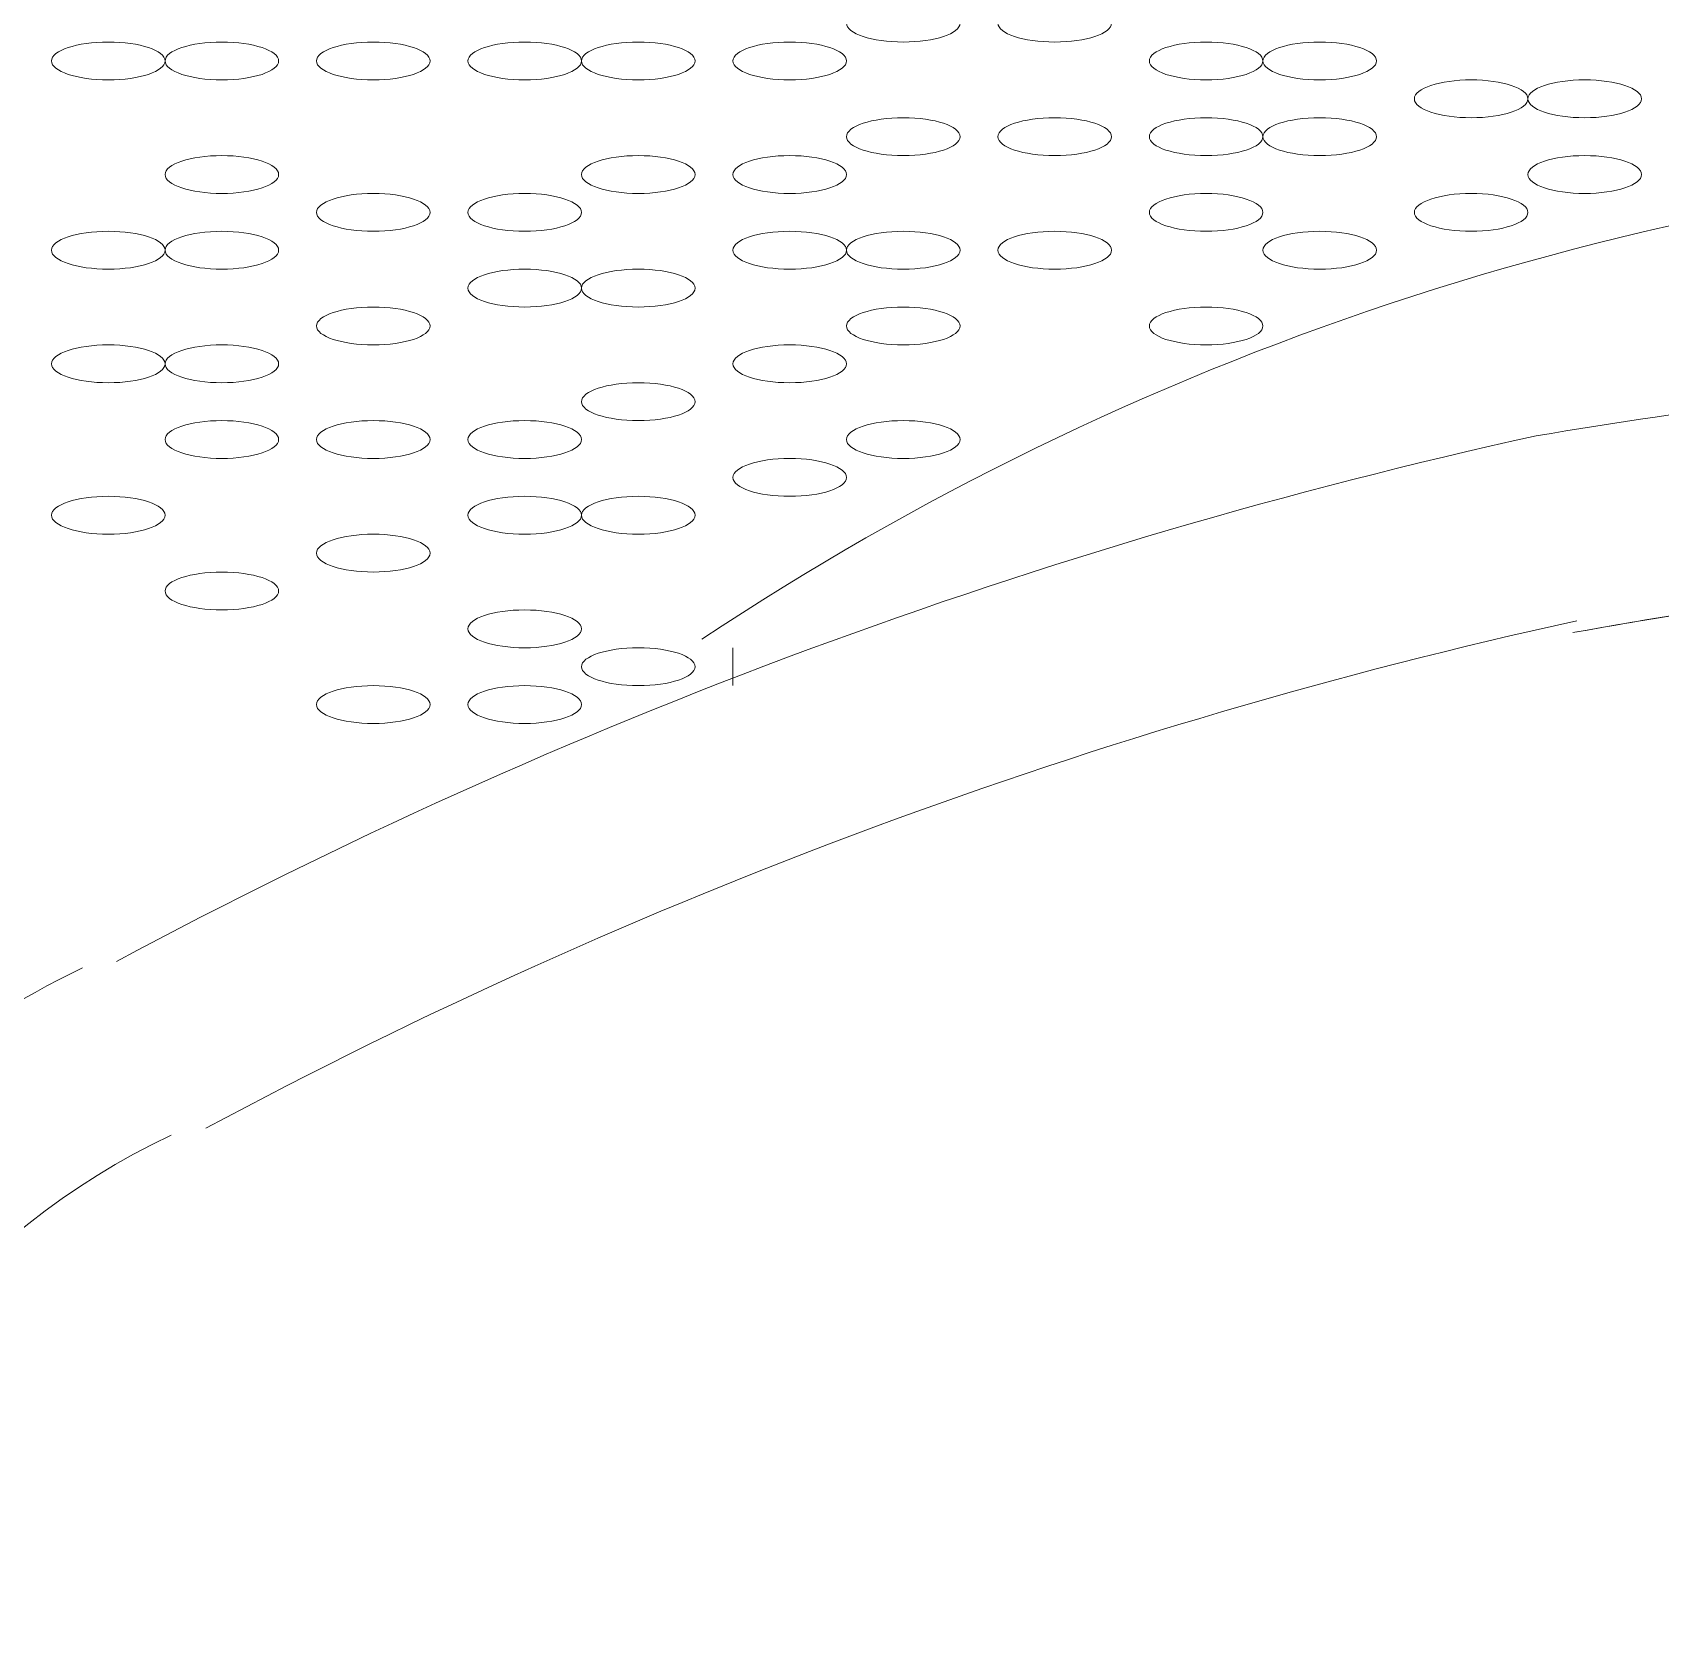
# Model space of a CAD drawing. Header units: metres. Extents: x 29 to 86.9, y -23.2 to 39.7.
# Drawn here: x 73.7044 to 73.8096, y -17.1534 to -17.0497 of the extents above; entities that cross this region are included whole.
import ezdxf

# ---------------------------------------------------------------- set-up
doc = ezdxf.new("R2010")
doc.units = ezdxf.units.M
doc.header["$LTSCALE"] = 100
doc.layers.get('0').update_dxf_attribs({"color": 254})
doc.layers.add('Arqui', color=8, linetype='Continuous', lineweight=0)

# ---------------------------------------------------------------- blocks, each defined once
blk = doc.blocks.new('A$C9582355f')
at = {"layer": 'Arqui'}
for points in [[(44.88078577332561, 6.093928121666067, 0.03702395519681141), (44.81887496911753, 6.088229262265941, 0.06904277544368446), (44.72715298567761, 6.054275334457998)], [(44.88113977392555, 6.081705257426165, 0.03702424981606369), (44.82123741871754, 6.07551527263422, -0.03702424981606369), (44.88192273276553, 6.081875911394036), (44.89415073276558, 6.081875911394036), (44.90882433276562, 6.081875911394036)]]:
    blk.add_lwpolyline(points, format="xyb", dxfattribs=at)
blk.add_lwpolyline([(44.82150379346962, 6.076287177362246, 0.06904268617289183), (44.73293374822157, 6.043500045313976, -0.06904268617289183)], format="xyb", close=True, dxfattribs=at)
blk.add_lwpolyline([(44.76697953276556, 6.074539111394188), (44.76697953276556, 6.072093511394087)], dxfattribs=at)
for centre, radius, start, end in [((44.86847185113487, 5.919243787289815), 0.1870881177856249, 93.20798741910095, 123.5852336150177), ((44.89537335434471, 5.740714831338209), 0.3436066231025594, 102.4145262359282, 118.2128731553045), ((44.75108315684241, 5.999948301584027), 0.05991722556756467, 115.8563365100638, 167.7831928873767), ((44.75108316628842, 5.999948271470657), 0.04768924495917558, 115.307012064531, 167.162433989913)]:
    blk.add_arc(centre, radius, start, end, dxfattribs=at)
for points in [[(44.77431633276552, 6.114891511394035), (44.77431633276552, 6.114216183410008), (44.77595872435762, 6.113668711393984), (44.77798473276556, 6.113668711393984)], [(44.77798473276556, 6.113668711393984), (44.78001074117361, 6.113668711393984), (44.7816531327656, 6.114216183410008), (44.7816531327656, 6.114891511394035)], [(44.78409873276559, 6.114891511394035), (44.78409873276559, 6.114216183410008), (44.78574112435757, 6.113668711393984), (44.78776713276562, 6.113668711393984)], [(44.78776713276562, 6.113668711393984), (44.78979314117356, 6.113668711393984), (44.79143553276555, 6.114216183410008), (44.79143553276555, 6.114891511394035)], [(44.7266271327656, 6.113668711393984), (44.72460112435755, 6.113668711393984), (44.72295873276556, 6.113121239377961), (44.72295873276556, 6.112445911393934)], [(44.73029553276552, 6.112445911393934), (44.73029553276552, 6.113121239377961), (44.72865314117354, 6.113668711393984), (44.7266271327656, 6.113668711393984)], [(44.73396393276556, 6.113668711393984), (44.73193792435751, 6.113668711393984), (44.73029553276552, 6.113121239377961), (44.73029553276552, 6.112445911393934)], [(44.7376323327656, 6.112445911393934), (44.7376323327656, 6.113121239377961), (44.73598994117361, 6.113668711393984), (44.73396393276556, 6.113668711393984)], [(44.74374633276551, 6.113668711393984), (44.74172032435757, 6.113668711393984), (44.74007793276559, 6.113121239377961), (44.74007793276559, 6.112445911393934)], [(44.74741473276555, 6.112445911393934), (44.74741473276555, 6.113121239377961), (44.74577234117356, 6.113668711393984), (44.74374633276551, 6.113668711393984)], [(44.75352873276557, 6.113668711393984), (44.75150272435752, 6.113668711393984), (44.74986033276554, 6.113121239377961), (44.74986033276554, 6.112445911393934)], [(44.75719713276561, 6.112445911393934), (44.75719713276561, 6.113121239377961), (44.75555474117351, 6.113668711393984), (44.75352873276557, 6.113668711393984)], [(44.76086553276554, 6.113668711393984), (44.7588395243576, 6.113668711393984), (44.75719713276561, 6.113121239377961), (44.75719713276561, 6.112445911393934)], [(44.76453393276557, 6.112445911393934), (44.76453393276557, 6.113121239377961), (44.76289154117359, 6.113668711393984), (44.76086553276554, 6.113668711393984)], [(44.7706479327656, 6.113668711393984), (44.76862192435755, 6.113668711393984), (44.76697953276556, 6.113121239377961), (44.76697953276556, 6.112445911393934)], [(44.77431633276552, 6.112445911393934), (44.77431633276552, 6.113121239377961), (44.77267394117354, 6.113668711393984), (44.7706479327656, 6.113668711393984)], [(44.79754953276557, 6.113668711393984), (44.79552352435752, 6.113668711393984), (44.79388113276553, 6.113121239377961), (44.79388113276553, 6.112445911393934)], [(44.80121793276561, 6.112445911393934), (44.80121793276561, 6.113121239377961), (44.79957554117351, 6.113668711393984), (44.79754953276557, 6.113668711393984)], [(44.80488633276553, 6.113668711393984), (44.8028603243576, 6.113668711393984), (44.80121793276561, 6.113121239377961), (44.80121793276561, 6.112445911393934)], [(44.80855473276557, 6.112445911393934), (44.80855473276557, 6.113121239377961), (44.80691234117359, 6.113668711393984), (44.80488633276553, 6.113668711393984)], [(44.72295873276556, 6.112445911393934), (44.72295873276556, 6.111770583409907), (44.72460112435755, 6.111223111393883), (44.7266271327656, 6.111223111393883)], [(44.7266271327656, 6.111223111393883), (44.72865314117354, 6.111223111393883), (44.73029553276552, 6.111770583409907), (44.73029553276552, 6.112445911393934)], [(44.73029553276552, 6.112445911393934), (44.73029553276552, 6.111770583409907), (44.73193792435751, 6.111223111393883), (44.73396393276556, 6.111223111393883)], [(44.73396393276556, 6.111223111393883), (44.73598994117361, 6.111223111393883), (44.7376323327656, 6.111770583409907), (44.7376323327656, 6.112445911393934)], [(44.74007793276559, 6.112445911393934), (44.74007793276559, 6.111770583409907), (44.74172032435757, 6.111223111393883), (44.74374633276551, 6.111223111393883)], [(44.74374633276551, 6.111223111393883), (44.74577234117356, 6.111223111393883), (44.74741473276555, 6.111770583409907), (44.74741473276555, 6.112445911393934)], [(44.74986033276554, 6.112445911393934), (44.74986033276554, 6.111770583409907), (44.75150272435752, 6.111223111393883), (44.75352873276557, 6.111223111393883)], [(44.75352873276557, 6.111223111393883), (44.75555474117351, 6.111223111393883), (44.75719713276561, 6.111770583409907), (44.75719713276561, 6.112445911393934)], [(44.75719713276561, 6.112445911393934), (44.75719713276561, 6.111770583409907), (44.7588395243576, 6.111223111393883), (44.76086553276554, 6.111223111393883)], [(44.76086553276554, 6.111223111393883), (44.76289154117359, 6.111223111393883), (44.76453393276557, 6.111770583409907), (44.76453393276557, 6.112445911393934)], [(44.76697953276556, 6.112445911393934), (44.76697953276556, 6.111770583409907), (44.76862192435755, 6.111223111393883), (44.7706479327656, 6.111223111393883)], [(44.7706479327656, 6.111223111393883), (44.77267394117354, 6.111223111393883), (44.77431633276552, 6.111770583409907), (44.77431633276552, 6.112445911393934)], [(44.79388113276553, 6.112445911393934), (44.79388113276553, 6.111770583409907), (44.79552352435752, 6.111223111393883), (44.79754953276557, 6.111223111393883)], [(44.79754953276557, 6.111223111393883), (44.79957554117351, 6.111223111393883), (44.80121793276561, 6.111770583409907), (44.80121793276561, 6.112445911393934)], [(44.80121793276561, 6.112445911393934), (44.80121793276561, 6.111770583409907), (44.8028603243576, 6.111223111393883), (44.80488633276553, 6.111223111393883)], [(44.80488633276553, 6.111223111393883), (44.80691234117359, 6.111223111393883), (44.80855473276557, 6.111770583409907), (44.80855473276557, 6.112445911393934)], [(44.8146687327656, 6.111223111393883), (44.81264272435754, 6.111223111393883), (44.81100033276556, 6.11067563937786), (44.81100033276556, 6.110000311393833)], [(44.81833713276552, 6.110000311393833), (44.81833713276552, 6.11067563937786), (44.81669474117354, 6.111223111393883), (44.8146687327656, 6.111223111393883)], [(44.82200553276556, 6.111223111393883), (44.81997952435762, 6.111223111393883), (44.81833713276552, 6.11067563937786), (44.81833713276552, 6.110000311393833)], [(44.8256739327656, 6.110000311393833), (44.8256739327656, 6.11067563937786), (44.82403154117361, 6.111223111393883), (44.82200553276556, 6.111223111393883)], [(44.81100033276556, 6.110000311393833), (44.81100033276556, 6.109324983409806), (44.81264272435754, 6.108777511394237), (44.8146687327656, 6.108777511394237)], [(44.8146687327656, 6.108777511394237), (44.81669474117354, 6.108777511394237), (44.81833713276552, 6.109324983409806), (44.81833713276552, 6.110000311393833)], [(44.81833713276552, 6.110000311393833), (44.81833713276552, 6.109324983409806), (44.81997952435762, 6.108777511394237), (44.82200553276556, 6.108777511394237)], [(44.82200553276556, 6.108777511394237), (44.82403154117361, 6.108777511394237), (44.8256739327656, 6.109324983409806), (44.8256739327656, 6.110000311393833)], [(44.77798473276556, 6.108777511394237), (44.77595872435762, 6.108777511394237), (44.77431633276552, 6.108230039378213), (44.77431633276552, 6.107554711394187)], [(44.7816531327656, 6.107554711394187), (44.7816531327656, 6.108230039378213), (44.78001074117361, 6.108777511394237), (44.77798473276556, 6.108777511394237)], [(44.78776713276562, 6.108777511394237), (44.78574112435757, 6.108777511394237), (44.78409873276559, 6.108230039378213), (44.78409873276559, 6.107554711394187)], [(44.79143553276555, 6.107554711394187), (44.79143553276555, 6.108230039378213), (44.78979314117356, 6.108777511394237), (44.78776713276562, 6.108777511394237)], [(44.79754953276557, 6.108777511394237), (44.79552352435752, 6.108777511394237), (44.79388113276553, 6.108230039378213), (44.79388113276553, 6.107554711394187)], [(44.80121793276561, 6.107554711394187), (44.80121793276561, 6.108230039378213), (44.79957554117351, 6.108777511394237), (44.79754953276557, 6.108777511394237)], [(44.80488633276553, 6.108777511394237), (44.8028603243576, 6.108777511394237), (44.80121793276561, 6.108230039378213), (44.80121793276561, 6.107554711394187)], [(44.80855473276557, 6.107554711394187), (44.80855473276557, 6.108230039378213), (44.80691234117359, 6.108777511394237), (44.80488633276553, 6.108777511394237)], [(44.77431633276552, 6.107554711394187), (44.77431633276552, 6.10687938341016), (44.77595872435762, 6.106331911394136), (44.77798473276556, 6.106331911394136)], [(44.77798473276556, 6.106331911394136), (44.78001074117361, 6.106331911394136), (44.7816531327656, 6.10687938341016), (44.7816531327656, 6.107554711394187)], [(44.78409873276559, 6.107554711394187), (44.78409873276559, 6.10687938341016), (44.78574112435757, 6.106331911394136), (44.78776713276562, 6.106331911394136)], [(44.78776713276562, 6.106331911394136), (44.78979314117356, 6.106331911394136), (44.79143553276555, 6.10687938341016), (44.79143553276555, 6.107554711394187)], [(44.79388113276553, 6.107554711394187), (44.79388113276553, 6.10687938341016), (44.79552352435752, 6.106331911394136), (44.79754953276557, 6.106331911394136)], [(44.79754953276557, 6.106331911394136), (44.79957554117351, 6.106331911394136), (44.80121793276561, 6.10687938341016), (44.80121793276561, 6.107554711394187)], [(44.80121793276561, 6.107554711394187), (44.80121793276561, 6.10687938341016), (44.8028603243576, 6.106331911394136), (44.80488633276553, 6.106331911394136)], [(44.80488633276553, 6.106331911394136), (44.80691234117359, 6.106331911394136), (44.80855473276557, 6.10687938341016), (44.80855473276557, 6.107554711394187)], [(44.73396393276556, 6.106331911394136), (44.73193792435751, 6.106331911394136), (44.73029553276552, 6.105784439378112), (44.73029553276552, 6.105109111394086)], [(44.7376323327656, 6.105109111394086), (44.7376323327656, 6.105784439378112), (44.73598994117361, 6.106331911394136), (44.73396393276556, 6.106331911394136)], [(44.76086553276554, 6.106331911394136), (44.7588395243576, 6.106331911394136), (44.75719713276561, 6.105784439378112), (44.75719713276561, 6.105109111394086)], [(44.76453393276557, 6.105109111394086), (44.76453393276557, 6.105784439378112), (44.76289154117359, 6.106331911394136), (44.76086553276554, 6.106331911394136)], [(44.7706479327656, 6.106331911394136), (44.76862192435755, 6.106331911394136), (44.76697953276556, 6.105784439378112), (44.76697953276556, 6.105109111394086)], [(44.77431633276552, 6.105109111394086), (44.77431633276552, 6.105784439378112), (44.77267394117354, 6.106331911394136), (44.7706479327656, 6.106331911394136)], [(44.82200553276556, 6.106331911394136), (44.81997952435762, 6.106331911394136), (44.81833713276552, 6.105784439378112), (44.81833713276552, 6.105109111394086)], [(44.8256739327656, 6.105109111394086), (44.8256739327656, 6.105784439378112), (44.82403154117361, 6.106331911394136), (44.82200553276556, 6.106331911394136)], [(44.73029553276552, 6.105109111394086), (44.73029553276552, 6.104433783410059), (44.73193792435751, 6.103886311394035), (44.73396393276556, 6.103886311394035)], [(44.73396393276556, 6.103886311394035), (44.73598994117361, 6.103886311394035), (44.7376323327656, 6.104433783410059), (44.7376323327656, 6.105109111394086)], [(44.75719713276561, 6.105109111394086), (44.75719713276561, 6.104433783410059), (44.7588395243576, 6.103886311394035), (44.76086553276554, 6.103886311394035)], [(44.76086553276554, 6.103886311394035), (44.76289154117359, 6.103886311394035), (44.76453393276557, 6.104433783410059), (44.76453393276557, 6.105109111394086)], [(44.76697953276556, 6.105109111394086), (44.76697953276556, 6.104433783410059), (44.76862192435755, 6.103886311394035), (44.7706479327656, 6.103886311394035)], [(44.7706479327656, 6.103886311394035), (44.77267394117354, 6.103886311394035), (44.77431633276552, 6.104433783410059), (44.77431633276552, 6.105109111394086)], [(44.81833713276552, 6.105109111394086), (44.81833713276552, 6.104433783410059), (44.81997952435762, 6.103886311394035), (44.82200553276556, 6.103886311394035)], [(44.82200553276556, 6.103886311394035), (44.82403154117361, 6.103886311394035), (44.8256739327656, 6.104433783410059), (44.8256739327656, 6.105109111394086)], [(44.74374633276551, 6.103886311394035), (44.74172032435757, 6.103886311394035), (44.74007793276559, 6.103338839378011), (44.74007793276559, 6.102663511393985)], [(44.74741473276555, 6.102663511393985), (44.74741473276555, 6.103338839378011), (44.74577234117356, 6.103886311394035), (44.74374633276551, 6.103886311394035)], [(44.75352873276557, 6.103886311394035), (44.75150272435752, 6.103886311394035), (44.74986033276554, 6.103338839378011), (44.74986033276554, 6.102663511393985)], [(44.75719713276561, 6.102663511393985), (44.75719713276561, 6.103338839378011), (44.75555474117351, 6.103886311394035), (44.75352873276557, 6.103886311394035)], [(44.79754953276557, 6.103886311394035), (44.79552352435752, 6.103886311394035), (44.79388113276553, 6.103338839378011), (44.79388113276553, 6.102663511393985)], [(44.80121793276561, 6.102663511393985), (44.80121793276561, 6.103338839378011), (44.79957554117351, 6.103886311394035), (44.79754953276557, 6.103886311394035)], [(44.8146687327656, 6.103886311394035), (44.81264272435754, 6.103886311394035), (44.81100033276556, 6.103338839378011), (44.81100033276556, 6.102663511393985)], [(44.81833713276552, 6.102663511393985), (44.81833713276552, 6.103338839378011), (44.81669474117354, 6.103886311394035), (44.8146687327656, 6.103886311394035)], [(44.74007793276559, 6.102663511393985), (44.74007793276559, 6.101988183409958), (44.74172032435757, 6.101440711393934), (44.74374633276551, 6.101440711393934)], [(44.74374633276551, 6.101440711393934), (44.74577234117356, 6.101440711393934), (44.74741473276555, 6.101988183409958), (44.74741473276555, 6.102663511393985)], [(44.74986033276554, 6.102663511393985), (44.74986033276554, 6.101988183409958), (44.75150272435752, 6.101440711393934), (44.75352873276557, 6.101440711393934)], [(44.75352873276557, 6.101440711393934), (44.75555474117351, 6.101440711393934), (44.75719713276561, 6.101988183409958), (44.75719713276561, 6.102663511393985)], [(44.79388113276553, 6.102663511393985), (44.79388113276553, 6.101988183409958), (44.79552352435752, 6.101440711393934), (44.79754953276557, 6.101440711393934)], [(44.79754953276557, 6.101440711393934), (44.79957554117351, 6.101440711393934), (44.80121793276561, 6.101988183409958), (44.80121793276561, 6.102663511393985)], [(44.81100033276556, 6.102663511393985), (44.81100033276556, 6.101988183409958), (44.81264272435754, 6.101440711393934), (44.8146687327656, 6.101440711393934)], [(44.8146687327656, 6.101440711393934), (44.81669474117354, 6.101440711393934), (44.81833713276552, 6.101988183409958), (44.81833713276552, 6.102663511393985)], [(44.7266271327656, 6.101440711393934), (44.72460112435755, 6.101440711393934), (44.72295873276556, 6.100893239377911), (44.72295873276556, 6.100217911393884)], [(44.73029553276552, 6.100217911393884), (44.73029553276552, 6.100893239377911), (44.72865314117354, 6.101440711393934), (44.7266271327656, 6.101440711393934)], [(44.73396393276556, 6.101440711393934), (44.73193792435751, 6.101440711393934), (44.73029553276552, 6.100893239377911), (44.73029553276552, 6.100217911393884)], [(44.7376323327656, 6.100217911393884), (44.7376323327656, 6.100893239377911), (44.73598994117361, 6.101440711393934), (44.73396393276556, 6.101440711393934)], [(44.7706479327656, 6.101440711393934), (44.76862192435755, 6.101440711393934), (44.76697953276556, 6.100893239377911), (44.76697953276556, 6.100217911393884)], [(44.77431633276552, 6.100217911393884), (44.77431633276552, 6.100893239377911), (44.77267394117354, 6.101440711393934), (44.7706479327656, 6.101440711393934)], [(44.77798473276556, 6.101440711393934), (44.77595872435762, 6.101440711393934), (44.77431633276552, 6.100893239377911), (44.77431633276552, 6.100217911393884)], [(44.7816531327656, 6.100217911393884), (44.7816531327656, 6.100893239377911), (44.78001074117361, 6.101440711393934), (44.77798473276556, 6.101440711393934)], [(44.78776713276562, 6.101440711393934), (44.78574112435757, 6.101440711393934), (44.78409873276559, 6.100893239377911), (44.78409873276559, 6.100217911393884)], [(44.79143553276555, 6.100217911393884), (44.79143553276555, 6.100893239377911), (44.78979314117356, 6.101440711393934), (44.78776713276562, 6.101440711393934)], [(44.80488633276553, 6.101440711393934), (44.8028603243576, 6.101440711393934), (44.80121793276561, 6.100893239377911), (44.80121793276561, 6.100217911393884)], [(44.80855473276557, 6.100217911393884), (44.80855473276557, 6.100893239377911), (44.80691234117359, 6.101440711393934), (44.80488633276553, 6.101440711393934)], [(44.72295873276556, 6.100217911393884), (44.72295873276556, 6.099542583409857), (44.72460112435755, 6.098995111393833), (44.7266271327656, 6.098995111393833)], [(44.7266271327656, 6.098995111393833), (44.72865314117354, 6.098995111393833), (44.73029553276552, 6.099542583409857), (44.73029553276552, 6.100217911393884)], [(44.73029553276552, 6.100217911393884), (44.73029553276552, 6.099542583409857), (44.73193792435751, 6.098995111393833), (44.73396393276556, 6.098995111393833)], [(44.73396393276556, 6.098995111393833), (44.73598994117361, 6.098995111393833), (44.7376323327656, 6.099542583409857), (44.7376323327656, 6.100217911393884)], [(44.76697953276556, 6.100217911393884), (44.76697953276556, 6.099542583409857), (44.76862192435755, 6.098995111393833), (44.7706479327656, 6.098995111393833)], [(44.7706479327656, 6.098995111393833), (44.77267394117354, 6.098995111393833), (44.77431633276552, 6.099542583409857), (44.77431633276552, 6.100217911393884)], [(44.77431633276552, 6.100217911393884), (44.77431633276552, 6.099542583409857), (44.77595872435762, 6.098995111393833), (44.77798473276556, 6.098995111393833)], [(44.77798473276556, 6.098995111393833), (44.78001074117361, 6.098995111393833), (44.7816531327656, 6.099542583409857), (44.7816531327656, 6.100217911393884)], [(44.78409873276559, 6.100217911393884), (44.78409873276559, 6.099542583409857), (44.78574112435757, 6.098995111393833), (44.78776713276562, 6.098995111393833)], [(44.78776713276562, 6.098995111393833), (44.78979314117356, 6.098995111393833), (44.79143553276555, 6.099542583409857), (44.79143553276555, 6.100217911393884)], [(44.80121793276561, 6.100217911393884), (44.80121793276561, 6.099542583409857), (44.8028603243576, 6.098995111393833), (44.80488633276553, 6.098995111393833)], [(44.80488633276553, 6.098995111393833), (44.80691234117359, 6.098995111393833), (44.80855473276557, 6.099542583409857), (44.80855473276557, 6.100217911393884)], [(44.75352873276557, 6.098995111393833), (44.75150272435752, 6.098995111393833), (44.74986033276554, 6.09844763937781), (44.74986033276554, 6.097772311394237)], [(44.75719713276561, 6.097772311394237), (44.75719713276561, 6.09844763937781), (44.75555474117351, 6.098995111393833), (44.75352873276557, 6.098995111393833)], [(44.76086553276554, 6.098995111393833), (44.7588395243576, 6.098995111393833), (44.75719713276561, 6.09844763937781), (44.75719713276561, 6.097772311394237)], [(44.76453393276557, 6.097772311394237), (44.76453393276557, 6.09844763937781), (44.76289154117359, 6.098995111393833), (44.76086553276554, 6.098995111393833)], [(44.74986033276554, 6.097772311394237), (44.74986033276554, 6.097096983410211), (44.75150272435752, 6.096549511394187), (44.75352873276557, 6.096549511394187)], [(44.75352873276557, 6.096549511394187), (44.75555474117351, 6.096549511394187), (44.75719713276561, 6.097096983410211), (44.75719713276561, 6.097772311394237)], [(44.75719713276561, 6.097772311394237), (44.75719713276561, 6.097096983410211), (44.7588395243576, 6.096549511394187), (44.76086553276554, 6.096549511394187)], [(44.76086553276554, 6.096549511394187), (44.76289154117359, 6.096549511394187), (44.76453393276557, 6.097096983410211), (44.76453393276557, 6.097772311394237)], [(44.74374633276551, 6.096549511394187), (44.74172032435757, 6.096549511394187), (44.74007793276559, 6.096002039378163), (44.74007793276559, 6.095326711394137)], [(44.74741473276555, 6.095326711394137), (44.74741473276555, 6.096002039378163), (44.74577234117356, 6.096549511394187), (44.74374633276551, 6.096549511394187)], [(44.77798473276556, 6.096549511394187), (44.77595872435762, 6.096549511394187), (44.77431633276552, 6.096002039378163), (44.77431633276552, 6.095326711394137)], [(44.7816531327656, 6.095326711394137), (44.7816531327656, 6.096002039378163), (44.78001074117361, 6.096549511394187), (44.77798473276556, 6.096549511394187)], [(44.79754953276557, 6.096549511394187), (44.79552352435752, 6.096549511394187), (44.79388113276553, 6.096002039378163), (44.79388113276553, 6.095326711394137)], [(44.80121793276561, 6.095326711394137), (44.80121793276561, 6.096002039378163), (44.79957554117351, 6.096549511394187), (44.79754953276557, 6.096549511394187)], [(44.74007793276559, 6.095326711394137), (44.74007793276559, 6.09465138341011), (44.74172032435757, 6.094103911394086), (44.74374633276551, 6.094103911394086)], [(44.74374633276551, 6.094103911394086), (44.74577234117356, 6.094103911394086), (44.74741473276555, 6.09465138341011), (44.74741473276555, 6.095326711394137)], [(44.77431633276552, 6.095326711394137), (44.77431633276552, 6.09465138341011), (44.77595872435762, 6.094103911394086), (44.77798473276556, 6.094103911394086)], [(44.77798473276556, 6.094103911394086), (44.78001074117361, 6.094103911394086), (44.7816531327656, 6.09465138341011), (44.7816531327656, 6.095326711394137)], [(44.79388113276553, 6.095326711394137), (44.79388113276553, 6.09465138341011), (44.79552352435752, 6.094103911394086), (44.79754953276557, 6.094103911394086)], [(44.79754953276557, 6.094103911394086), (44.79957554117351, 6.094103911394086), (44.80121793276561, 6.09465138341011), (44.80121793276561, 6.095326711394137)], [(44.7266271327656, 6.094103911394086), (44.72460112435755, 6.094103911394086), (44.72295873276556, 6.093556439378062), (44.72295873276556, 6.092881111394036)], [(44.73029553276552, 6.092881111394036), (44.73029553276552, 6.093556439378062), (44.72865314117354, 6.094103911394086), (44.7266271327656, 6.094103911394086)], [(44.73396393276556, 6.094103911394086), (44.73193792435751, 6.094103911394086), (44.73029553276552, 6.093556439378062), (44.73029553276552, 6.092881111394036)], [(44.7376323327656, 6.092881111394036), (44.7376323327656, 6.093556439378062), (44.73598994117361, 6.094103911394086), (44.73396393276556, 6.094103911394086)], [(44.7706479327656, 6.094103911394086), (44.76862192435755, 6.094103911394086), (44.76697953276556, 6.093556439378062), (44.76697953276556, 6.092881111394036)], [(44.77431633276552, 6.092881111394036), (44.77431633276552, 6.093556439378062), (44.77267394117354, 6.094103911394086), (44.7706479327656, 6.094103911394086)], [(44.72295873276556, 6.092881111394036), (44.72295873276556, 6.092205783410009), (44.72460112435755, 6.091658311393985), (44.7266271327656, 6.091658311393985)], [(44.7266271327656, 6.091658311393985), (44.72865314117354, 6.091658311393985), (44.73029553276552, 6.092205783410009), (44.73029553276552, 6.092881111394036)], [(44.73029553276552, 6.092881111394036), (44.73029553276552, 6.092205783410009), (44.73193792435751, 6.091658311393985), (44.73396393276556, 6.091658311393985)], [(44.73396393276556, 6.091658311393985), (44.73598994117361, 6.091658311393985), (44.7376323327656, 6.092205783410009), (44.7376323327656, 6.092881111394036)], [(44.76697953276556, 6.092881111394036), (44.76697953276556, 6.092205783410009), (44.76862192435755, 6.091658311393985), (44.7706479327656, 6.091658311393985)], [(44.7706479327656, 6.091658311393985), (44.77267394117354, 6.091658311393985), (44.77431633276552, 6.092205783410009), (44.77431633276552, 6.092881111394036)], [(44.76086553276554, 6.091658311393985), (44.7588395243576, 6.091658311393985), (44.75719713276561, 6.091110839377961), (44.75719713276561, 6.090435511393935)], [(44.76453393276557, 6.090435511393935), (44.76453393276557, 6.091110839377961), (44.76289154117359, 6.091658311393985), (44.76086553276554, 6.091658311393985)], [(44.75719713276561, 6.090435511393935), (44.75719713276561, 6.089760183409908), (44.7588395243576, 6.089212711393884), (44.76086553276554, 6.089212711393884)], [(44.76086553276554, 6.089212711393884), (44.76289154117359, 6.089212711393884), (44.76453393276557, 6.089760183409908), (44.76453393276557, 6.090435511393935)], [(44.73396393276556, 6.089212711393884), (44.73193792435751, 6.089212711393884), (44.73029553276552, 6.08866523937786), (44.73029553276552, 6.087989911393834)], [(44.7376323327656, 6.087989911393834), (44.7376323327656, 6.08866523937786), (44.73598994117361, 6.089212711393884), (44.73396393276556, 6.089212711393884)], [(44.74374633276551, 6.089212711393884), (44.74172032435757, 6.089212711393884), (44.74007793276559, 6.08866523937786), (44.74007793276559, 6.087989911393834)], [(44.74741473276555, 6.087989911393834), (44.74741473276555, 6.08866523937786), (44.74577234117356, 6.089212711393884), (44.74374633276551, 6.089212711393884)], [(44.75352873276557, 6.089212711393884), (44.75150272435752, 6.089212711393884), (44.74986033276554, 6.08866523937786), (44.74986033276554, 6.087989911393834)], [(44.75719713276561, 6.087989911393834), (44.75719713276561, 6.08866523937786), (44.75555474117351, 6.089212711393884), (44.75352873276557, 6.089212711393884)], [(44.77798473276556, 6.089212711393884), (44.77595872435762, 6.089212711393884), (44.77431633276552, 6.08866523937786), (44.77431633276552, 6.087989911393834)], [(44.7816531327656, 6.087989911393834), (44.7816531327656, 6.08866523937786), (44.78001074117361, 6.089212711393884), (44.77798473276556, 6.089212711393884)], [(44.73029553276552, 6.087989911393834), (44.73029553276552, 6.087314583409807), (44.73193792435751, 6.086767111394238), (44.73396393276556, 6.086767111394238)], [(44.73396393276556, 6.086767111394238), (44.73598994117361, 6.086767111394238), (44.7376323327656, 6.087314583409807), (44.7376323327656, 6.087989911393834)], [(44.74007793276559, 6.087989911393834), (44.74007793276559, 6.087314583409807), (44.74172032435757, 6.086767111394238), (44.74374633276551, 6.086767111394238)], [(44.74374633276551, 6.086767111394238), (44.74577234117356, 6.086767111394238), (44.74741473276555, 6.087314583409807), (44.74741473276555, 6.087989911393834)], [(44.74986033276554, 6.087989911393834), (44.74986033276554, 6.087314583409807), (44.75150272435752, 6.086767111394238), (44.75352873276557, 6.086767111394238)], [(44.75352873276557, 6.086767111394238), (44.75555474117351, 6.086767111394238), (44.75719713276561, 6.087314583409807), (44.75719713276561, 6.087989911393834)], [(44.77431633276552, 6.087989911393834), (44.77431633276552, 6.087314583409807), (44.77595872435762, 6.086767111394238), (44.77798473276556, 6.086767111394238)], [(44.77798473276556, 6.086767111394238), (44.78001074117361, 6.086767111394238), (44.7816531327656, 6.087314583409807), (44.7816531327656, 6.087989911393834)], [(44.7706479327656, 6.086767111394238), (44.76862192435755, 6.086767111394238), (44.76697953276556, 6.086219639378214), (44.76697953276556, 6.085544311394187)], [(44.77431633276552, 6.085544311394187), (44.77431633276552, 6.086219639378214), (44.77267394117354, 6.086767111394238), (44.7706479327656, 6.086767111394238)], [(44.76697953276556, 6.085544311394187), (44.76697953276556, 6.084868983410161), (44.76862192435755, 6.084321511394137), (44.7706479327656, 6.084321511394137)], [(44.7706479327656, 6.084321511394137), (44.77267394117354, 6.084321511394137), (44.77431633276552, 6.084868983410161), (44.77431633276552, 6.085544311394187)], [(44.7266271327656, 6.084321511394137), (44.72460112435755, 6.084321511394137), (44.72295873276556, 6.083774039378113), (44.72295873276556, 6.083098711394086)], [(44.73029553276552, 6.083098711394086), (44.73029553276552, 6.083774039378113), (44.72865314117354, 6.084321511394137), (44.7266271327656, 6.084321511394137)], [(44.75352873276557, 6.084321511394137), (44.75150272435752, 6.084321511394137), (44.74986033276554, 6.083774039378113), (44.74986033276554, 6.083098711394086)], [(44.75719713276561, 6.083098711394086), (44.75719713276561, 6.083774039378113), (44.75555474117351, 6.084321511394137), (44.75352873276557, 6.084321511394137)], [(44.76086553276554, 6.084321511394137), (44.7588395243576, 6.084321511394137), (44.75719713276561, 6.083774039378113), (44.75719713276561, 6.083098711394086)], [(44.76453393276557, 6.083098711394086), (44.76453393276557, 6.083774039378113), (44.76289154117359, 6.084321511394137), (44.76086553276554, 6.084321511394137)], [(44.72295873276556, 6.083098711394086), (44.72295873276556, 6.08242338341006), (44.72460112435755, 6.081875911394036), (44.7266271327656, 6.081875911394036)], [(44.7266271327656, 6.081875911394036), (44.72865314117354, 6.081875911394036), (44.73029553276552, 6.08242338341006), (44.73029553276552, 6.083098711394086)], [(44.74986033276554, 6.083098711394086), (44.74986033276554, 6.08242338341006), (44.75150272435752, 6.081875911394036), (44.75352873276557, 6.081875911394036)], [(44.75352873276557, 6.081875911394036), (44.75555474117351, 6.081875911394036), (44.75719713276561, 6.08242338341006), (44.75719713276561, 6.083098711394086)], [(44.75719713276561, 6.083098711394086), (44.75719713276561, 6.08242338341006), (44.7588395243576, 6.081875911394036), (44.76086553276554, 6.081875911394036)], [(44.76086553276554, 6.081875911394036), (44.76289154117359, 6.081875911394036), (44.76453393276557, 6.08242338341006), (44.76453393276557, 6.083098711394086)], [(44.74374633276551, 6.081875911394036), (44.74172032435757, 6.081875911394036), (44.74007793276559, 6.081328439378012), (44.74007793276559, 6.080653111393985)], [(44.74741473276555, 6.080653111393985), (44.74741473276555, 6.081328439378012), (44.74577234117356, 6.081875911394036), (44.74374633276551, 6.081875911394036)], [(44.74007793276559, 6.080653111393985), (44.74007793276559, 6.079977783409959), (44.74172032435757, 6.079430311393935), (44.74374633276551, 6.079430311393935)], [(44.74374633276551, 6.079430311393935), (44.74577234117356, 6.079430311393935), (44.74741473276555, 6.079977783409959), (44.74741473276555, 6.080653111393985)], [(44.73396393276556, 6.079430311393935), (44.73193792435751, 6.079430311393935), (44.73029553276552, 6.078882839377911), (44.73029553276552, 6.078207511393884)], [(44.7376323327656, 6.078207511393884), (44.7376323327656, 6.078882839377911), (44.73598994117361, 6.079430311393935), (44.73396393276556, 6.079430311393935)], [(44.73029553276552, 6.078207511393884), (44.73029553276552, 6.077532183409858), (44.73193792435751, 6.076984711393834), (44.73396393276556, 6.076984711393834)], [(44.73396393276556, 6.076984711393834), (44.73598994117361, 6.076984711393834), (44.7376323327656, 6.077532183409858), (44.7376323327656, 6.078207511393884)], [(44.75352873276557, 6.076984711393834), (44.75150272435752, 6.076984711393834), (44.74986033276554, 6.07643723937781), (44.74986033276554, 6.075761911394238)], [(44.75719713276561, 6.075761911394238), (44.75719713276561, 6.07643723937781), (44.75555474117351, 6.076984711393834), (44.75352873276557, 6.076984711393834)], [(44.74986033276554, 6.075761911394238), (44.74986033276554, 6.075086583410211), (44.75150272435752, 6.074539111394188), (44.75352873276557, 6.074539111394188)], [(44.75352873276557, 6.074539111394188), (44.75555474117351, 6.074539111394188), (44.75719713276561, 6.075086583410211), (44.75719713276561, 6.075761911394238)], [(44.76086553276554, 6.074539111394188), (44.7588395243576, 6.074539111394188), (44.75719713276561, 6.073991639378164), (44.75719713276561, 6.073316311394137)], [(44.76453393276557, 6.073316311394137), (44.76453393276557, 6.073991639378164), (44.76289154117359, 6.074539111394188), (44.76086553276554, 6.074539111394188)], [(44.75719713276561, 6.073316311394137), (44.75719713276561, 6.07264098341011), (44.7588395243576, 6.072093511394087), (44.76086553276554, 6.072093511394087)], [(44.76086553276554, 6.072093511394087), (44.76289154117359, 6.072093511394087), (44.76453393276557, 6.07264098341011), (44.76453393276557, 6.073316311394137)], [(44.74374633276551, 6.072093511394087), (44.74172032435757, 6.072093511394087), (44.74007793276559, 6.071546039378063), (44.74007793276559, 6.070870711394036)], [(44.74741473276555, 6.070870711394036), (44.74741473276555, 6.071546039378063), (44.74577234117356, 6.072093511394087), (44.74374633276551, 6.072093511394087)], [(44.75352873276557, 6.072093511394087), (44.75150272435752, 6.072093511394087), (44.74986033276554, 6.071546039378063), (44.74986033276554, 6.070870711394036)], [(44.75719713276561, 6.070870711394036), (44.75719713276561, 6.071546039378063), (44.75555474117351, 6.072093511394087), (44.75352873276557, 6.072093511394087)], [(44.74007793276559, 6.070870711394036), (44.74007793276559, 6.07019538341001), (44.74172032435757, 6.069647911393986), (44.74374633276551, 6.069647911393986)], [(44.74374633276551, 6.069647911393986), (44.74577234117356, 6.069647911393986), (44.74741473276555, 6.07019538341001), (44.74741473276555, 6.070870711394036)], [(44.74986033276554, 6.070870711394036), (44.74986033276554, 6.07019538341001), (44.75150272435752, 6.069647911393986), (44.75352873276557, 6.069647911393986)], [(44.75352873276557, 6.069647911393986), (44.75555474117351, 6.069647911393986), (44.75719713276561, 6.07019538341001), (44.75719713276561, 6.070870711394036)]]:
    blk.add_open_spline(points, degree=3, dxfattribs=at)

msp = doc.modelspace()

# ---------------------------------------------------------------- block references
msp.add_blockref('A$C9582355f', (28.98266172889876, -23.16396569870889))

doc.saveas('drawing.dxf')
